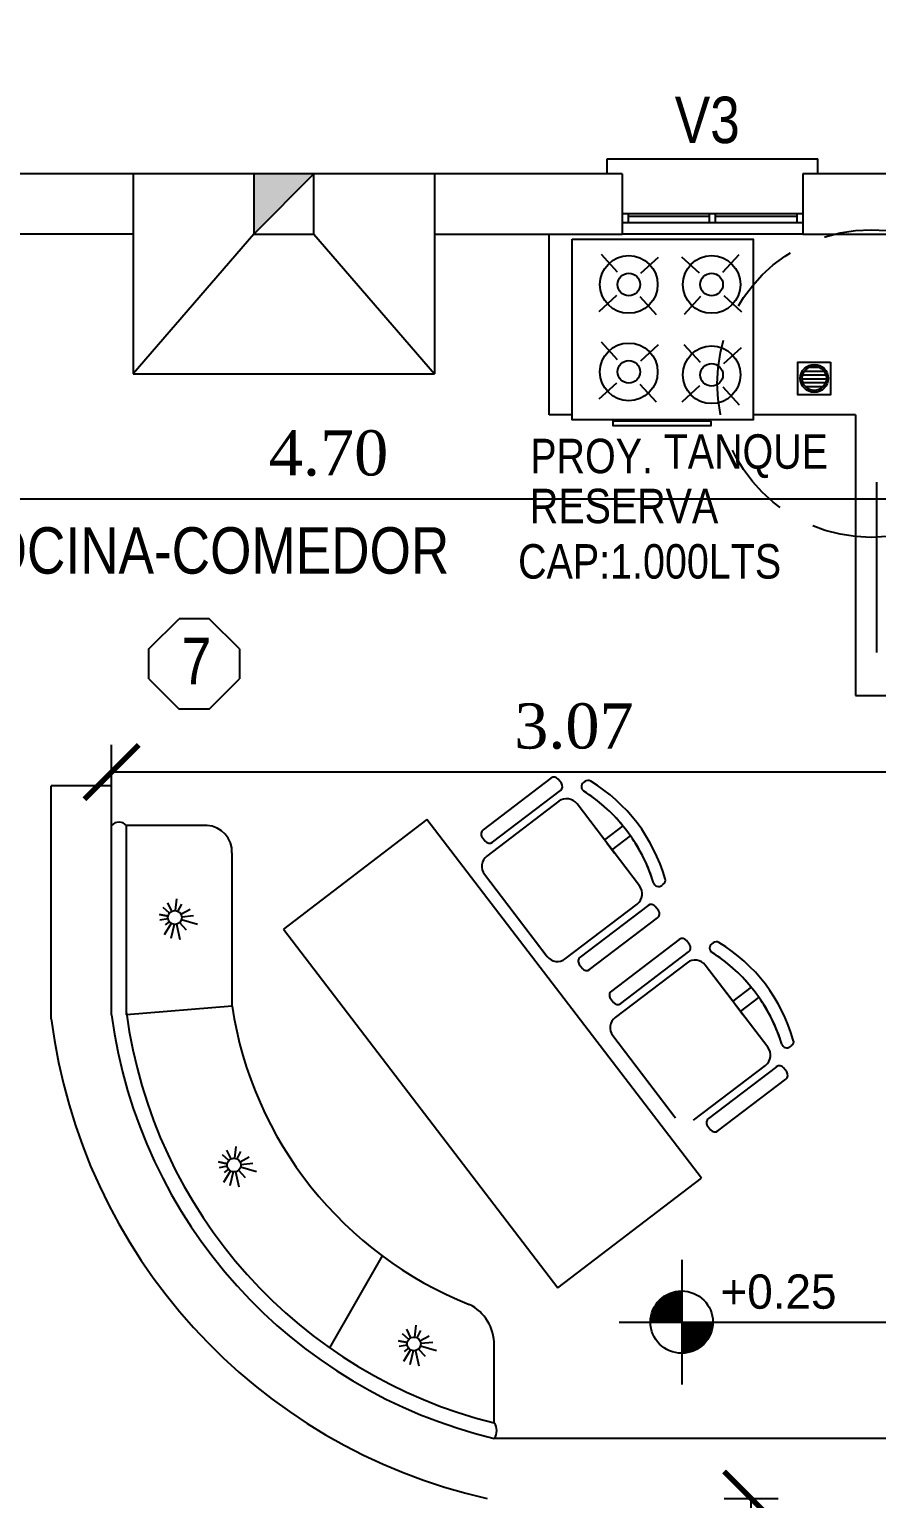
# Model space of a CAD drawing. Header units: millimetres. Extents: x 221 to 543, y -43 to 148.
# Drawn here: x 283.303 to 286.116, y 92.573 to 97.452 of the extents above; entities that cross this region are included whole.
import ezdxf
from ezdxf.enums import TextEntityAlignment as Align

# ---------------------------------------------------------------- set-up
doc = ezdxf.new("R2010")
doc.units = ezdxf.units.MM
doc.linetypes.add('DASHED2', pattern=[0.375, 0.25, -0.125])
for name, color, linetype in [('0-1', 1, 'Continuous'), ('0SGRENZE', 7, 'Continuous'), ('10-EQUI-COCI', 6, 'Continuous'), ('10-SOLADOS', 15, 'Continuous')]:
    doc.layers.add(name, color=color, linetype=linetype)
doc.styles.add('COTAS', font='ROMANS', dxfattribs={"width": 0.7})
doc.styles.add('gardel', font='ARIALN.TTF')
doc.styles.add('PROV', font='times.ttf')
doc.dimstyles.new('COTA-S-S-2-50', dxfattribs={"dimscale": 1.5, "dimtxt": 0.1, "dimasz": 0.06, "dimexe": 0, "dimexo": 0, "dimgap": 0.08, "dimtad": 1, "dimzin": 4, "dimdsep": 46, "dimtxsty": 'COTAS', "dimblk1": 'M2_COTA', "dimblk2": 'M2_COTA', "dimsah": 1, "dimcen": 0.1, "dimse1": 1, "dimse2": 1, "dimclrd": 2, "dimclre": 256, "dimclrt": 6, "dimadec": 0, "dimazin": 0, "dimtfac": 1, "dimtix": 1, "dimtmove": 2, "dimatfit": 3, "dimldrblk": 'M2_COTA', "dimfxl": 1, "dimtolj": 1, "dimtzin": 4, "dimarcsym": 0})
pattern_1 = [(180, (534.3083, -121.39843), (-7e-18, 0.0127), [])]

# ---------------------------------------------------------------- blocks, each defined once
blk = doc.blocks.new('M2_COTA')
for p, q in [((0, 1), (0, -1)), ((-1, 0), (0, 0))]:
    blk.add_line(p, q)
at = {"const_width": 0.2}
blk.add_lwpolyline([(-1, -1), (1, 1)], dxfattribs=at)
blk = doc.blocks.new('*D46')
at = {"color": 252, "lineweight": -2, "ltscale": 0.05, "transparency": 16777216}
blk.add_line((282.6402, 92.8628), (282.6402, 96.6828), dxfattribs=at)
at = {"layer": 'Defpoints', "color": 0, "ltscale": 0.05, "transparency": 16777216}
for p in [(282.6402, 96.7728), (283.6481, 96.7728), (283.7808, 92.7728)]:
    blk.add_point(p, dxfattribs=at)
at = {"color": 252, "lineweight": -2, "ltscale": 0.05, "transparency": 16777216, "xscale": 0.09, "yscale": 0.09, "zscale": 0.09}
for p, rotation in [((282.6402, 96.7728), 90), ((282.6402, 92.7728), 270)]:
    blk.add_blockref('M2_COTA', p, dxfattribs=dict(at, rotation=rotation))
at = {"color": 0, "ltscale": 0.05, "transparency": 16777216, "insert": (282.4886, 94.7728), "char_height": 0.15, "attachment_point": 5, "rotation": 90, "style": 'PROV'}
blk.add_mtext('\\A1;4.00', dxfattribs=at)
blk = doc.blocks.new('*D47')
at = {"color": 252, "lineweight": -2, "ltscale": 0.05, "transparency": 16777216}
blk.add_line((286.5565, 95.8927), (282.0365, 95.8927), dxfattribs=at)
at = {"layer": 'Defpoints', "color": 0, "ltscale": 0.05, "transparency": 16777216}
for p in [(281.9465, 96.7728), (286.6465, 96.7728), (281.9465, 95.8927)]:
    blk.add_point(p, dxfattribs=at)
at = {"color": 252, "lineweight": -2, "ltscale": 0.05, "transparency": 16777216, "xscale": 0.09, "yscale": 0.09, "zscale": 0.09, "rotation": 180}
blk.add_blockref('M2_COTA', (281.9465, 95.8927), dxfattribs=at)
at = {"color": 252, "lineweight": -2, "ltscale": 0.05, "transparency": 16777216, "xscale": 0.09, "yscale": 0.09, "zscale": 0.09}
blk.add_blockref('M2_COTA', (286.6465, 95.8927), dxfattribs=at)
at = {"color": 0, "ltscale": 0.05, "transparency": 16777216, "insert": (284.2965, 96.0442), "char_height": 0.15, "attachment_point": 5, "style": 'PROV'}
blk.add_mtext('\\A1;4.70', dxfattribs=at)
blk = doc.blocks.new('*D48')
at = {"color": 252, "lineweight": -2, "ltscale": 0.05, "transparency": 16777216}
blk.add_line((286.5565, 94.9859), (283.666, 94.9859), dxfattribs=at)
at = {"layer": 'Defpoints', "color": 0, "ltscale": 0.05, "transparency": 16777216}
for p in [(283.576, 95.7799), (283.576, 94.9859), (286.6465, 93.613)]:
    blk.add_point(p, dxfattribs=at)
at = {"color": 252, "lineweight": -2, "ltscale": 0.05, "transparency": 16777216, "xscale": 0.09, "yscale": 0.09, "zscale": 0.09, "rotation": 180}
blk.add_blockref('M2_COTA', (283.576, 94.9859), dxfattribs=at)
at = {"color": 252, "lineweight": -2, "ltscale": 0.05, "transparency": 16777216, "xscale": 0.09, "yscale": 0.09, "zscale": 0.09}
blk.add_blockref('M2_COTA', (286.6465, 94.9859), dxfattribs=at)
at = {"color": 0, "ltscale": 0.05, "transparency": 16777216, "insert": (285.1112, 95.1374), "char_height": 0.15, "attachment_point": 5, "style": 'PROV'}
blk.add_mtext('\\A1;3.07', dxfattribs=at)
blk = doc.blocks.new('*D111')
at = {"color": 252, "lineweight": -2, "ltscale": 0.05, "transparency": 16777216}
blk.add_line((285.6998, 92.4828), (285.6998, 87.1128), dxfattribs=at)
at = {"layer": 'Defpoints', "color": 0, "ltscale": 0.05, "transparency": 16777216}
for p in [(286.6465, 92.5728), (285.6998, 87.0228), (286.6465, 87.0228)]:
    blk.add_point(p, dxfattribs=at)
at = {"color": 252, "lineweight": -2, "ltscale": 0.05, "transparency": 16777216, "xscale": 0.09, "yscale": 0.09, "zscale": 0.09}
for p, rotation in [((285.6998, 92.5728), 90), ((285.6998, 87.0228), 270)]:
    blk.add_blockref('M2_COTA', p, dxfattribs=dict(at, rotation=rotation))
at = {"color": 0, "ltscale": 0.05, "transparency": 16777216, "insert": (285.5483, 89.7978), "char_height": 0.15, "attachment_point": 5, "rotation": 90, "style": 'PROV'}
blk.add_mtext('\\A1;5.55', dxfattribs=at)
blk = doc.blocks.new('*D230')
at = {"color": 252, "lineweight": -2, "ltscale": 0.05, "transparency": 16777216}
blk.add_line((281.4536, 97.0628), (281.4536, 100.9402), dxfattribs=at)
at = {"layer": 'Defpoints', "color": 0, "ltscale": 0.05, "transparency": 16777216}
for p in [(281.4536, 101.0302), (285.633, 101.0302), (283.6481, 96.9728)]:
    blk.add_point(p, dxfattribs=at)
at = {"color": 252, "lineweight": -2, "ltscale": 0.05, "transparency": 16777216, "xscale": 0.09, "yscale": 0.09, "zscale": 0.09}
for p, rotation in [((281.4536, 101.0302), 90), ((281.4536, 96.9728), 270)]:
    blk.add_blockref('M2_COTA', p, dxfattribs=dict(at, rotation=rotation))
at = {"color": 0, "ltscale": 0.05, "transparency": 16777216, "insert": (281.302, 99.0015), "char_height": 0.15, "attachment_point": 5, "rotation": 90, "style": 'PROV'}
blk.add_mtext('\\A1;4.06', dxfattribs=at)

msp = doc.modelspace()

# ---------------------------------------------------------------- hatches: boundary and pattern name
msp.add_hatch(color=256).paths.add_polyline_path([(284.2481, 96.9728), (284.0481, 96.9728), (284.0481, 96.7728)])
at = {"layer": '0-1'}
h = msp.add_hatch(dxfattribs=at)
h.set_pattern_fill('ANSI31', color=252, scale=0.004, angle=315, style=0)
h.set_pattern_definition(pattern_1)
h.paths.add_polyline_path([(285.9091, 96.3333), (285.9091, 96.2932), (285.869, 96.2932, -0.414214)])
h = msp.add_hatch(dxfattribs=at)
h.set_pattern_fill('ANSI31', color=252, scale=0.004, angle=315, style=0)
h.set_pattern_definition(pattern_1)
h.paths.add_polyline_path([(285.9091, 96.3333, -0.414214), (285.9491, 96.2932), (285.9091, 96.2932)])
h = msp.add_hatch(dxfattribs=at)
h.set_pattern_fill('ANSI31', color=252, scale=0.004, angle=315, style=0)
h.set_pattern_definition(pattern_1)
h.paths.add_polyline_path([(285.869, 96.2932), (285.9091, 96.2932), (285.9091, 96.2531, -0.414214)])
h = msp.add_hatch(dxfattribs=at)
h.set_pattern_fill('ANSI31', color=252, scale=0.004, angle=315, style=0)
h.set_pattern_definition(pattern_1)
h.paths.add_polyline_path([(285.9091, 96.2932), (285.9491, 96.2932, -0.414214), (285.9091, 96.2531)])

# ---------------------------------------------------------------- linework, layer by layer
for p, q in [((285.2211, 96.9728), (285.2211, 97.0228)), ((285.2211, 97.0228), (285.9211, 97.0228)), ((285.9211, 96.9728), (285.9211, 97.0228)), ((284.2481, 96.9728), (284.0481, 96.9728)), ((284.2481, 96.9728), (284.0481, 96.7728)), ((285.2911, 96.8405), (285.2911, 96.8114)), ((285.5611, 96.8315), (285.2911, 96.8315)), ((285.5611, 96.8114), (285.5611, 96.8405)), ((285.5811, 96.8114), (285.5811, 96.8405)), ((285.8511, 96.8315), (285.5811, 96.8315)), ((285.8511, 96.8405), (285.8511, 96.8114)), ((284.0481, 96.7728), (283.6481, 96.308)), ((284.2481, 96.7728), (284.6481, 96.308)), ((285.8711, 96.7728), (285.2711, 96.7728)), ((285.0349, 94.9657), (284.8097, 94.7941)), ((285.0349, 94.9657), (284.8097, 94.7941)), ((285.0694, 94.9488), (285.059, 94.9624)), ((285.0694, 94.9488), (285.059, 94.9624)), ((284.8409, 94.7531), (285.0661, 94.9247)), ((284.8409, 94.7531), (285.0661, 94.9247)), ((285.1476, 94.9544), (285.1427, 94.9507)), ((285.1476, 94.9544), (285.1427, 94.9507)), ((285.0613, 94.8886), (284.8224, 94.7067)), ((285.0613, 94.8886), (284.8224, 94.7067)), ((285.3293, 94.6075), (285.1214, 94.8805)), ((285.2124, 94.7611), (285.1214, 94.8805)), ((284.6233, 94.8285), (284.1467, 94.464)), ((285.5346, 93.637), (284.6233, 94.8285)), ((283.893, 94.8088), (283.626, 94.8088)), ((284.8065, 94.77), (284.8169, 94.7564)), ((285.2735, 94.8076), (285.2124, 94.7611)), ((285.2735, 94.8076), (285.2124, 94.7611)), ((285.2384, 94.727), (285.2995, 94.7735)), ((285.2384, 94.727), (285.2995, 94.7735)), ((283.976, 94.208), (283.976, 94.717)), ((285.2202, 94.7508), (285.2462, 94.7167)), ((285.3293, 94.6075), (285.2384, 94.727)), ((285.2384, 94.727), (285.2462, 94.7167)), ((284.8143, 94.6465), (285.0222, 94.3736)), ((285.4076, 94.6132), (285.4026, 94.6094)), ((285.4076, 94.6132), (285.4026, 94.6094)), ((285.0824, 94.3654), (285.3212, 94.5474)), ((285.0824, 94.3654), (285.3212, 94.5474)), ((285.3573, 94.5425), (285.1321, 94.371)), ((285.3573, 94.5425), (285.1321, 94.371)), ((285.3917, 94.5256), (285.3813, 94.5393)), ((285.3917, 94.5256), (285.3813, 94.5393)), ((285.1633, 94.33), (285.3885, 94.5016)), ((285.1633, 94.33), (285.3885, 94.5016)), ((284.1467, 94.464), (285.058, 93.2725)), ((285.4609, 94.4298), (285.2356, 94.2582)), ((285.4609, 94.4298), (285.2356, 94.2582)), ((285.4953, 94.4129), (285.4849, 94.4265)), ((285.4953, 94.4129), (285.4849, 94.4265)), ((285.2668, 94.2172), (285.4921, 94.3888)), ((285.2668, 94.2172), (285.4921, 94.3888)), ((285.5735, 94.4185), (285.5686, 94.4148)), ((285.5735, 94.4185), (285.5686, 94.4148)), ((285.1288, 94.3469), (285.1392, 94.3333)), ((285.4872, 94.3527), (285.2483, 94.1708)), ((285.4872, 94.3527), (285.2483, 94.1708)), ((285.7553, 94.0716), (285.5473, 94.3446)), ((285.6383, 94.2252), (285.5473, 94.3446)), ((285.2324, 94.2341), (285.2428, 94.2205)), ((285.6994, 94.2717), (285.6383, 94.2252)), ((285.6994, 94.2717), (285.6383, 94.2252)), ((285.6643, 94.1911), (285.7254, 94.2376)), ((285.6643, 94.1911), (285.7254, 94.2376)), ((283.976, 94.208), (283.626, 94.1796)), ((285.6461, 94.2149), (285.6721, 94.1808)), ((285.7553, 94.0716), (285.6643, 94.1911)), ((285.6643, 94.1911), (285.6721, 94.1808)), ((285.2402, 94.1106), (285.4482, 93.8377)), ((285.8335, 94.0773), (285.8285, 94.0735)), ((285.8335, 94.0773), (285.8285, 94.0735)), ((285.5083, 93.8295), (285.7471, 94.0115)), ((285.5083, 93.8295), (285.7471, 94.0115)), ((285.7832, 94.0066), (285.558, 93.8351)), ((285.7832, 94.0066), (285.558, 93.8351)), ((285.8177, 93.9897), (285.8073, 94.0034)), ((285.8177, 93.9897), (285.8073, 94.0034)), ((285.5892, 93.7941), (285.8144, 93.9657)), ((285.5892, 93.7941), (285.8144, 93.9657)), ((285.5547, 93.811), (285.5651, 93.7974)), ((285.058, 93.2725), (285.5346, 93.637)), ((284.4741, 93.3795), (284.3002, 93.0732)), ((284.8465, 92.8242), (284.8465, 93.0825))]:
    msp.add_line(p, q)
at = {"color": 4}
for p, q in [((283.6481, 96.9728), (283.1806, 96.9728)), ((285.2711, 96.9728), (284.6481, 96.9728)), ((285.2711, 96.9728), (285.2711, 96.7728)), ((286.8465, 96.9728), (285.8711, 96.9728)), ((285.8711, 96.9728), (285.8711, 96.7728)), ((283.6481, 96.7728), (282.6659, 96.7728)), ((284.6481, 96.7728), (285.2711, 96.7728)), ((285.8711, 96.7728), (286.6465, 96.7728)), ((283.376, 94.1667), (283.376, 94.9397)), ((283.576, 94.9397), (283.376, 94.9397)), ((283.576, 94.1796), (283.576, 94.9397)), ((286.6465, 92.7728), (284.8465, 92.7728))]:
    msp.add_line(p, q, dxfattribs=at)
at = {"color": 2}
for p, q in [((284.6481, 96.9728), (283.6481, 96.9728)), ((283.6481, 96.9728), (283.6481, 96.308)), ((284.0481, 96.9728), (284.0481, 96.7728)), ((284.2481, 96.7728), (284.2481, 96.9728)), ((284.6481, 96.9728), (284.6481, 96.308)), ((284.0481, 96.7728), (284.2481, 96.7728)), ((285.2563, 96.6456), (285.2023, 96.7044)), ((285.3337, 96.6423), (285.3925, 96.6962)), ((285.5279, 96.6423), (285.4691, 96.6962)), ((285.6053, 96.6456), (285.6593, 96.7044)), ((285.2529, 96.5682), (285.1941, 96.5143)), ((285.3303, 96.5648), (285.3843, 96.506)), ((285.5313, 96.5648), (285.4773, 96.506)), ((285.6087, 96.5682), (285.6675, 96.5143)), ((285.2563, 96.3553), (285.2023, 96.4141)), ((285.3337, 96.352), (285.3925, 96.4059)), ((285.5313, 96.3456), (285.4773, 96.4044)), ((285.6087, 96.3423), (285.6675, 96.3962)), ((283.6481, 96.308), (284.6481, 96.308)), ((285.2529, 96.2779), (285.1941, 96.224)), ((285.3303, 96.2745), (285.3843, 96.2157)), ((285.5279, 96.2682), (285.4691, 96.2143)), ((285.6053, 96.2648), (285.6593, 96.206)), ((286.1161, 95.9486), (286.1161, 95.3833)), ((283.7004, 95.3951), (283.8004, 95.4951)), ((283.9004, 95.4951), (283.8004, 95.4951)), ((284.0004, 95.3951), (283.9004, 95.4951)), ((283.7004, 95.2951), (283.7004, 95.3951)), ((284.0004, 95.3951), (284.0004, 95.2951)), ((283.7004, 95.2951), (283.8004, 95.1951)), ((283.9004, 95.1951), (284.0004, 95.2951)), ((283.9004, 95.1951), (283.8004, 95.1951)), ((283.626, 94.1796), (283.626, 94.8088))]:
    msp.add_line(p, q, dxfattribs=at)
at = {"color": 252}
for p, q in [((285.2711, 96.8405), (285.8711, 96.8405)), ((285.2711, 96.8114), (285.8711, 96.8114))]:
    msp.add_line(p, q, dxfattribs=at)
at = {"color": 3}
for p, q in [((285.0291, 96.1728), (285.0291, 96.7728)), ((285.1058, 96.1728), (285.0291, 96.1728)), ((286.0465, 96.1728), (285.7058, 96.1728)), ((286.0465, 96.1728), (286.0465, 95.2401)), ((286.0465, 95.2401), (286.6465, 95.2401))]:
    msp.add_line(p, q, dxfattribs=at)
at = {"color": 251}
for p, q in [((283.7688, 94.5177), (283.7476, 94.5361)), ((283.7763, 94.5234), (283.7628, 94.552)), ((283.7887, 94.5255), (283.7932, 94.5646)), ((283.7966, 94.5231), (283.809, 94.5474)), ((283.8062, 94.5136), (283.8368, 94.5302)), ((283.7636, 94.5072), (283.7348, 94.5131)), ((283.7348, 94.5131), (283.7636, 94.5072)), ((283.7635, 94.4987), (283.7368, 94.494)), ((283.7742, 94.4831), (283.751, 94.445)), ((283.7678, 94.4888), (283.7537, 94.478)), ((283.7835, 94.4799), (283.7726, 94.4334)), ((283.7912, 94.4803), (283.8026, 94.4302)), ((283.8016, 94.4858), (283.8236, 94.4619)), ((283.8081, 94.4962), (283.8613, 94.4807)), ((283.8089, 94.505), (283.8487, 94.509)), ((283.9852, 93.7034), (283.9897, 93.7425)), ((283.9601, 93.6852), (283.9313, 93.691)), ((283.9313, 93.691), (283.9601, 93.6852)), ((283.9653, 93.6957), (283.9441, 93.7141)), ((283.9728, 93.7013), (283.9593, 93.7299)), ((283.9931, 93.701), (284.0055, 93.7253)), ((284.0027, 93.6916), (284.0333, 93.7081)), ((283.96, 93.6766), (283.9333, 93.6719)), ((283.9707, 93.661), (283.9475, 93.6229)), ((283.9643, 93.6667), (283.9502, 93.656)), ((283.98, 93.6578), (283.9691, 93.6113)), ((283.9877, 93.6582), (283.9991, 93.6081)), ((283.9981, 93.6637), (284.0201, 93.6398)), ((284.0046, 93.6742), (284.0578, 93.6587)), ((284.0054, 93.6829), (284.0451, 93.687)), ((285.4689, 93.366), (285.4689, 92.952)), ((285.2619, 93.159), (286.3623, 93.159)), ((284.5627, 93.1014), (284.5415, 93.1199)), ((284.5702, 93.1071), (284.5567, 93.1357)), ((284.5826, 93.1092), (284.5871, 93.1483)), ((284.5905, 93.1068), (284.6029, 93.1311)), ((284.6001, 93.0973), (284.6307, 93.1139)), ((284.5575, 93.0909), (284.5287, 93.0968)), ((284.5287, 93.0968), (284.5575, 93.0909)), ((284.5574, 93.0824), (284.5307, 93.0777)), ((284.5681, 93.0668), (284.5449, 93.0287)), ((284.5617, 93.0725), (284.5476, 93.0618)), ((284.5774, 93.0636), (284.5665, 93.0171)), ((284.5851, 93.064), (284.5965, 93.0139)), ((284.5955, 93.0695), (284.6175, 93.0456)), ((284.602, 93.08), (284.6552, 93.0645)), ((284.6028, 93.0887), (284.6426, 93.0927))]:
    msp.add_line(p, q, dxfattribs=at)
msp.add_lwpolyline([(285.1058, 96.7552), (285.7058, 96.7552), (285.7058, 96.1552), (285.1058, 96.1552), (285.1058, 96.7552)])
msp.add_lwpolyline([(285.567, 96.1513), (285.24, 96.1513), (285.24, 96.1366), (285.567, 96.1366)], close=True)
at = {"color": 251, "const_width": 0.1035}
for points in [[(285.4689, 93.2108, 0.414214), (285.4172, 93.159, 1)], [(285.4689, 93.1073, 0.414214), (285.5206, 93.159, 1)]]:
    msp.add_lwpolyline(points, format="xyb", dxfattribs=at)
at = {"linetype": 'DASHED2'}
msp.add_circle((286.0977, 96.2761), 0.5108, dxfattribs=at)
for centre, radius in [((285.2933, 96.6052), 0.0957), ((285.5683, 96.6052), 0.0957), ((285.2933, 96.3149), 0.0957), ((285.5683, 96.3052), 0.0957), ((283.7861, 94.5027), 0.0229), ((283.9826, 93.6806), 0.0229), ((284.58, 93.0864), 0.0229)]:
    msp.add_circle(centre, radius)
at = {"color": 2}
for centre in [(285.2933, 96.6052), (285.5683, 96.6052), (285.2933, 96.3149), (285.5683, 96.3052)]:
    msp.add_circle(centre, 0.0375, dxfattribs=at)
at = {"color": 251}
msp.add_circle((285.4689, 93.159), 0.1035, dxfattribs=at)
for centre, radius, start, end in [((285.0453, 94.952), 0.0172, 37.3009, 127.3009), ((285.0453, 94.952), 0.0172, 37.3009, 127.3009), ((285.0557, 94.9384), 0.0172, 307.3009, 37.3009), ((285.0557, 94.9384), 0.0172, 307.3009, 37.3009), ((285.1531, 94.937), 0.0172, 127.3009, 237.378), ((285.1531, 94.937), 0.0172, 127.3009, 237.378), ((284.8432, 94.4529), 0.5577, 17.2239, 57.378), ((284.8432, 94.4529), 0.5577, 39.5051, 57.378), ((285.158, 94.9408), 0.0172, 58.7134, 127.3009), ((285.158, 94.9408), 0.0172, 58.7134, 127.3009), ((284.8773, 94.4789), 0.5577, 15.8884, 58.7134), ((284.8773, 94.4789), 0.5577, 15.8884, 58.7134), ((285.0873, 94.8545), 0.0429, 37.3009, 127.3009), ((285.0873, 94.8545), 0.0429, 37.3009, 127.3009), ((283.8878, 94.7207), 0.0882, 357.6276, 86.6336), ((284.8201, 94.7804), 0.0172, 127.3009, 217.3009), ((284.8432, 94.4529), 0.5577, 17.2239, 35.0967), ((284.8305, 94.7668), 0.0172, 217.3009, 307.3009), ((284.8484, 94.6725), 0.0429, 127.3009, 217.3009), ((285.3922, 94.6231), 0.0172, 197.2239, 307.3009), ((285.3922, 94.6231), 0.0172, 197.2239, 307.3009), ((285.4004, 94.6257), 0.0145, 299.6165, 23.5728), ((285.4004, 94.6257), 0.0145, 299.6165, 23.5728), ((285.2952, 94.5815), 0.0429, 307.3009, 37.3009), ((285.2952, 94.5815), 0.0429, 307.3009, 37.3009), ((285.3677, 94.5289), 0.0172, 37.3009, 127.3009), ((285.3677, 94.5289), 0.0172, 37.3009, 127.3009), ((285.3781, 94.5152), 0.0172, 307.3009, 37.3009), ((285.3781, 94.5152), 0.0172, 307.3009, 37.3009), ((285.4713, 94.4161), 0.0172, 37.3009, 127.3009), ((285.4713, 94.4161), 0.0172, 37.3009, 127.3009), ((285.5839, 94.4049), 0.0172, 58.7134, 127.3009), ((285.5839, 94.4049), 0.0172, 58.7134, 127.3009), ((285.0564, 94.3996), 0.0429, 217.3009, 307.3009), ((285.4817, 94.4025), 0.0172, 307.3009, 37.3009), ((285.4817, 94.4025), 0.0172, 307.3009, 37.3009), ((285.579, 94.4011), 0.0172, 127.3009, 237.378), ((285.579, 94.4011), 0.0172, 127.3009, 237.378), ((285.2691, 93.917), 0.5577, 17.2239, 57.378), ((285.2691, 93.917), 0.5577, 39.5051, 57.378), ((285.3032, 93.943), 0.5577, 15.8884, 58.7134), ((285.3032, 93.943), 0.5577, 15.8884, 58.7134), ((285.1425, 94.3573), 0.0172, 127.3009, 217.3009), ((285.1529, 94.3437), 0.0172, 217.3009, 307.3009), ((285.5132, 94.3186), 0.0429, 37.3009, 127.3009), ((285.5132, 94.3186), 0.0429, 37.3009, 127.3009), ((285.246, 94.2445), 0.0172, 127.3009, 217.3009), ((285.2691, 93.917), 0.5577, 17.2239, 35.0967), ((285.2355, 94.4012), 1.2742, 188.7183, 248.2576), ((285.2564, 94.2309), 0.0172, 217.3009, 307.3009), ((285.2743, 94.1366), 0.0429, 127.3009, 217.3009), ((285.8181, 94.0872), 0.0172, 197.2239, 307.3009), ((285.8181, 94.0872), 0.0172, 197.2239, 307.3009), ((285.8263, 94.0898), 0.0145, 299.6165, 23.5728), ((285.8263, 94.0898), 0.0145, 299.6165, 23.5728), ((285.7211, 94.0456), 0.0429, 307.3009, 37.3009), ((285.7211, 94.0456), 0.0429, 307.3009, 37.3009), ((285.7936, 93.993), 0.0172, 37.3009, 127.3009), ((285.7936, 93.993), 0.0172, 37.3009, 127.3009), ((285.804, 93.9793), 0.0172, 307.3009, 37.3009), ((285.804, 93.9793), 0.0172, 307.3009, 37.3009), ((285.5684, 93.8214), 0.0172, 127.3009, 217.3009), ((285.5788, 93.8078), 0.0172, 217.3009, 307.3009), ((284.6989, 93.0849), 0.1476, 359.0691, 64.0599)]:
    msp.add_arc(centre, radius, start, end)
at = {"color": 2}
for centre, radius, start, end in [((283.601, 94.7846), 0.0348, 44.0503, 135.9497), ((285.2355, 94.4012), 1.6242, 187.6041, 256.1425), ((284.8122, 92.7985), 0.0429, 323.1261, 36.8739)]:
    msp.add_arc(centre, radius, start, end, dxfattribs=at)
at = {"color": 4}
for radius, start, end in [(1.6742, 187.6041, 256.5642), (1.8742, 187.1864, 257.3044)]:
    msp.add_arc((285.2355, 94.4012), radius, start, end, dxfattribs=at)
at = {"layer": '0SGRENZE'}
for p, q in [((284.8065, 94.77), (284.8169, 94.7564)), ((284.8143, 94.6465), (285.0177, 94.379)), ((285.1288, 94.3469), (285.1392, 94.3333)), ((285.2324, 94.2341), (285.2428, 94.2205)), ((285.2402, 94.1106), (285.4437, 93.8431)), ((285.5547, 93.811), (285.5651, 93.7974))]:
    msp.add_line(p, q, dxfattribs=at)
for centre, radius, start, end in [((284.8201, 94.7804), 0.0172, 127.3009, 217.3009), ((284.8305, 94.7668), 0.0172, 217.3009, 307.3009), ((285.0564, 94.3996), 0.0429, 217.3009, 307.3009), ((285.1425, 94.3573), 0.0172, 127.3009, 217.3009), ((285.1529, 94.3437), 0.0172, 217.3009, 307.3009), ((285.246, 94.2445), 0.0172, 127.3009, 217.3009), ((285.2564, 94.2309), 0.0172, 217.3009, 307.3009), ((285.2743, 94.1366), 0.0429, 127.3009, 217.3009), ((285.5684, 93.8214), 0.0172, 127.3009, 217.3009), ((285.5788, 93.8078), 0.0172, 217.3009, 307.3009)]:
    msp.add_arc(centre, radius, start, end, dxfattribs=at)
at = {"layer": '10-EQUI-COCI', "color": 3, "ltscale": 1.2}
msp.add_lwpolyline([(285.9634, 96.3475), (285.9634, 96.2388), (285.8547, 96.2388), (285.8547, 96.3475)], close=True, dxfattribs=at)
at = {"layer": '10-EQUI-COCI', "color": 3}
for radius in [0.0465, 0.0401]:
    msp.add_circle((285.9091, 96.2932), radius, dxfattribs=at)

# ---------------------------------------------------------------- texts
at = {"attachment_point": 1}
for s, insert, char_height, width in [('{\\fSwis721 BdCnOul BT|b0|i0|c0|p82;7}', (283.8082, 95.4317), 0.155015, 2.681777), ('{\\fStylus BT|b0|i0|c0|p34;+0.25}', (285.5977, 93.3173), 0.113891, 1.970329)]:
    msp.add_mtext(s, dxfattribs=dict(at, insert=insert, char_height=char_height, width=width))
at = {"layer": '10-SOLADOS', "color": 7, "ltscale": 0.1, "style": 'gardel'}
for tag, height, p in [('V3', 0.1541, (285.5539, 97.1519)), ('PROY.', 0.1143, (285.17, 96.0356)), ('TANQUE', 0.1143, (285.6819, 96.0356)), ('RESERVA', 0.1143, (285.2776, 95.8695)), ('COCINA-COMEDOR', 0.1541, (283.864, 95.7219)), ('CAP:1.000LTS', 0.1143, (285.3625, 95.6856))]:
    msp.add_attdef(tag, text='', height=height, dxfattribs=at).set_placement(p, align=Align.MIDDLE)

# ---------------------------------------------------------------- dimensions: what is measured, and where the dimension line sits
at = {"ltscale": 0.05}
for base, p1, p2, picture, middle in [((281.4536, 101.0302), (283.6481, 96.9728), (285.633, 101.0302), '*D230', (281.302, 99.0015)), ((282.6402, 96.7728), (283.7808, 92.7728), (283.6481, 96.7728), '*D46', (282.4886, 94.7728)), ((285.6998, 87.0228), (286.6465, 92.5728), (286.6465, 87.0228), '*D111', (285.5483, 89.7978))]:
    dim = msp.add_linear_dim(base=base, p1=p1, p2=p2, angle=90, dimstyle='COTA-S-S-2-50', override={"dimgap": 0.05, "dimpost": '<>', "dimtxsty": 'PROV', "dimclrd": 252, "dimclrt": 0}, dxfattribs=at)
    dim.commit()
    dim.dimension.update_dxf_attribs({"geometry": picture, "text_midpoint": middle})
for base, p1, p2, picture, middle in [((281.9465, 95.8927), (286.6465, 96.7728), (281.9465, 96.7728), '*D47', (284.2965, 96.0442)), ((283.576, 94.9859), (286.6465, 93.613), (283.576, 95.7799), '*D48', (285.1112, 95.1374))]:
    dim = msp.add_linear_dim(base=base, p1=p1, p2=p2, dimstyle='COTA-S-S-2-50', override={"dimgap": 0.05, "dimpost": '<>', "dimtxsty": 'PROV', "dimclrd": 252, "dimclrt": 0}, dxfattribs=at)
    dim.commit()
    dim.dimension.update_dxf_attribs({"geometry": picture, "text_midpoint": middle})

doc.saveas('drawing.dxf')
